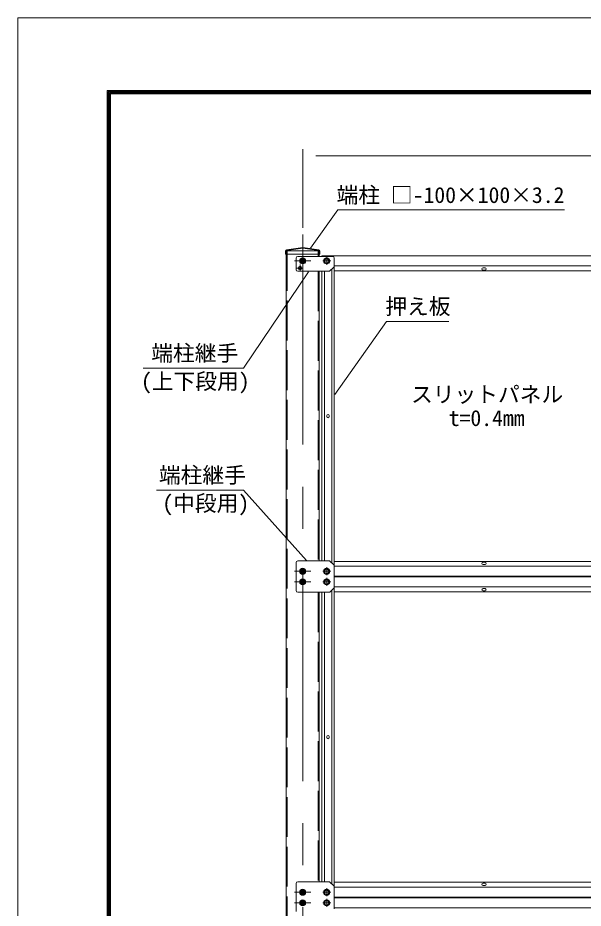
# Model space of a CAD drawing. Units: millimetres, scale not verified. Extents: x -4198 to 4202, y -2969 to 2971.
# Drawn here: x -4198 to -2492, y 281 to 2971 of the extents above; entities that cross this region are included whole.
import ezdxf
from ezdxf.enums import TextEntityAlignment as Align

# ---------------------------------------------------------------- set-up
doc = ezdxf.new("R2010")
doc.units = ezdxf.units.MM
doc.header["$LTSCALE"] = 20
doc.linetypes.add('DASHED', pattern=[7.5, 6, -1.5])
doc.linetypes.add('USER1', pattern=[50.8, 31.75, -6.35, 6.35, -6.35])
for name, color, linetype, lineweight in [('0-0_D-TTL', 2, 'Continuous', 18), ('0-4_D-BMK', 2, 'USER1', 13), ('0-6_D-STR1', 1, 'Continuous', 18), ('0-7_D-STR3', 3, 'Continuous', 13), ('0-8_D-STR-DIM', 7, 'Continuous', 9)]:
    doc.layers.add(name, color=color, linetype=linetype, lineweight=lineweight)
doc.layers.add('0-C_D-STR-TXT', color=7, linetype='Continuous')
doc.styles.add('ＭＳ ゴシック', font='')
doc.styles.get('ＭＳ ゴシック').set_extended_font_data('MS Gothic')

msp = doc.modelspace()

# ---------------------------------------------------------------- linework, layer by layer
at = {"layer": '0-0_D-TTL'}
for points in [[(-4198.28, 2970.65), (4201.72, 2970.65), (4201.72, -2969.35), (-4198.28, -2969.35)], [(-3928.28, 2750.65), (3931.72, 2750.65), (3931.72, -2749.35), (-3928.28, -2749.35)], [(-3925.78, 2748.15), (3929.22, 2748.15), (3929.22, -2746.85), (-3925.78, -2746.85)], [(-3923.28, 2745.65), (3926.72, 2745.65), (3926.72, -2744.35), (-3923.28, -2744.35)], [(-3920.78, 2743.15), (3924.22, 2743.15), (3924.22, -2741.85), (-3920.78, -2741.85)], [(-3918.28, 2740.65), (3921.72, 2740.65), (3921.72, -2739.35), (-3918.28, -2739.35)]]:
    msp.add_lwpolyline(points, close=True, dxfattribs=at)
at = {"layer": '0-4_D-BMK'}
for p, q in [((-3338.68, 2316.39), (-3338.68, -1215.11)), ((-3363.68, 2236.39), (-3313.68, 2236.39)), ((-3331.55, 2236.39), (-3345.8, 2236.39)), ((-3338.68, 2245.01), (-3338.68, 2227.76)), ((-3254.18, 2236.39), (-3278.18, 2236.39)), ((-3266.18, 2224.39), (-3266.18, 2248.39)), ((-3336.93, 2214.89), (-3356.43, 2214.89)), ((-3346.68, 2225.64), (-3346.68, 2206.14)), ((-3363.68, 1298.89), (-3313.68, 1298.89)), ((-3338.68, 1307.51), (-3338.68, 1290.26)), ((-3254.18, 1298.89), (-3278.18, 1298.89)), ((-3266.18, 1286.89), (-3266.18, 1310.89)), ((-3363.68, 1266.89), (-3313.68, 1266.89)), ((-3338.68, 1275.51), (-3338.68, 1258.26)), ((-3254.18, 1266.89), (-3278.18, 1266.89)), ((-3266.18, 1254.89), (-3266.18, 1278.89)), ((-3363.68, 329.39), (-3313.68, 329.39)), ((-3363.68, 329.39), (-3313.68, 329.39)), ((-3338.68, 338.01), (-3338.68, 320.76)), ((-3254.18, 329.39), (-3278.18, 329.39)), ((-3266.18, 317.39), (-3266.18, 341.39)), ((-3363.68, 297.39), (-3313.68, 297.39)), ((-3363.68, 297.39), (-3313.68, 297.39)), ((-3338.68, 306.01), (-3338.68, 288.76)), ((-3254.18, 297.39), (-3278.18, 297.39)), ((-3266.18, 285.39), (-3266.18, 309.39))]:
    msp.add_line(p, q, dxfattribs=at)
at = {"layer": '0-6_D-STR1'}
for p, q in [((-3390.68, 2266.59), (-3390.68, 2256.39)), ((-3387.91, 2269.76), (-3338.68, 2276.39)), ((-3338.68, 2276.39), (-3289.45, 2269.76)), ((-3286.68, 2266.59), (-3286.68, 2256.39)), ((-3390.68, 2256.39), (-3286.68, 2256.39)), ((-3388.68, 2256.39), (-3388.68, -1175.11)), ((-3288.68, 2256.39), (-3288.68, 2249.89)), ((-3281.18, 2251.39), (-1351.18, 2251.39)), ((-3281.18, 2251.39), (-3281.18, 2249.89)), ((-3243.68, 2221.39), (-1387.68, 2221.39)), ((-3243.18, 2206.39), (-2335.18, 2206.39)), ((-2794.18, 2215.89), (-2788.18, 2215.89)), ((-2794.18, 2208.89), (-2788.18, 2208.89)), ((-3288.68, 2204.89), (-3288.68, 1330.39)), ((-3243.18, 1328.89), (-2335.18, 1328.89)), ((-2794.18, 1326.39), (-2788.18, 1326.39)), ((-2794.18, 1319.39), (-2788.18, 1319.39)), ((-3242.68, 1313.89), (-1388.68, 1313.89)), ((-3243.68, 1281.89), (-1388.68, 1281.89)), ((-3242.68, 1283.89), (-1388.68, 1283.89)), ((-3243.68, 1251.89), (-1388.68, 1251.89)), ((-2794.18, 1246.39), (-2788.18, 1246.39)), ((-2794.18, 1239.39), (-2788.18, 1239.39)), ((-3288.68, 1235.39), (-3288.68, 360.89)), ((-3243.18, 1236.89), (-2335.18, 1236.89)), ((-3243.18, 359.39), (-2335.18, 359.39)), ((-2794.18, 356.89), (-2788.18, 356.89)), ((-2794.18, 349.89), (-2788.18, 349.89)), ((-3243.68, 344.39), (-1388.68, 344.39)), ((-3243.68, 314.39), (-1388.68, 314.39)), ((-3243.68, 312.39), (-1388.68, 312.39)), ((-3243.68, 282.39), (-1388.68, 282.39))]:
    msp.add_line(p, q, dxfattribs=at)
at = {"layer": '0-6_D-STR1', "linetype": 'DASHED'}
for p, q in [((-3389.08, 2256.39), (-3389.08, 2266.59)), ((-3385.48, 2266.39), (-3385.48, -1175.11)), ((-3291.88, 2266.39), (-3291.88, 2249.89)), ((-3288.28, 2266.59), (-3288.28, 2256.39)), ((-3291.88, 2204.89), (-3291.88, 1330.39)), ((-3291.88, 1235.39), (-3291.88, 360.89))]:
    msp.add_line(p, q, dxfattribs=at)
for points in [[(-3288.68, 2256.39), (-3288.68, 2266.39), (-3388.68, 2266.39), (-3388.68, 2256.39)], [(-3387.69, 2268.18), (-3338.68, 2274.77), (-3289.67, 2268.18)]]:
    msp.add_lwpolyline(points, dxfattribs=at)
for centre in [(-3338.68, 2236.39), (-3338.68, 1298.89), (-3338.68, 1266.89), (-3338.68, 329.39), (-3338.68, 297.39)]:
    msp.add_circle(centre, 6, dxfattribs=at)
at = {"layer": '0-6_D-STR1'}
for centre, radius, start, end in [((-3387.48, 2266.59), 3.2, 97.6668, 180), ((-3289.88, 2266.59), 3.2, 0, 82.3332), ((-2794.18, 2212.39), 3.5, 90, 270), ((-2788.18, 2212.39), 3.5, 270, 90), ((-2794.18, 1322.89), 3.5, 90, 270), ((-2788.18, 1322.89), 3.5, 270, 90), ((-2794.18, 1242.89), 3.5, 90, 270), ((-2788.18, 1242.89), 3.5, 270, 90), ((-2794.18, 353.39), 3.5, 90, 270), ((-2788.18, 353.39), 3.5, 270, 90)]:
    msp.add_arc(centre, radius, start, end, dxfattribs=at)
at = {"layer": '0-6_D-STR1', "linetype": 'DASHED'}
for centre, start, end in [((-3387.48, 2266.59), 97.6668, 180), ((-3289.88, 2266.59), 0, 82.3332)]:
    msp.add_arc(centre, 1.6, start, end, dxfattribs=at)
at = {"layer": '0-7_D-STR3'}
for p, q in [((-3358.68, 2244.89), (-3358.68, 2209.89)), ((-3353.68, 2249.89), (-3248.68, 2249.89)), ((-3266.18, 2243.89), (-3272.68, 2240.15)), ((-3272.68, 2240.15), (-3272.68, 2232.63)), ((-3266.18, 2228.89), (-3272.68, 2232.63)), ((-3266.18, 2243.89), (-3259.68, 2240.15)), ((-3266.18, 2228.89), (-3259.68, 2232.63)), ((-3259.68, 2240.15), (-3259.68, 2232.63)), ((-3243.68, 2244.89), (-3243.68, 2220.03)), ((-3348.53, 2215.31), (-3349.83, 2215.28)), ((-3349.83, 2215.28), (-3349.83, 2214.49)), ((-3348.53, 2214.47), (-3349.83, 2214.49)), ((-3347.07, 2218.04), (-3347.1, 2216.74)), ((-3347.07, 2211.74), (-3347.1, 2213.03)), ((-3347.07, 2218.04), (-3346.28, 2218.04)), ((-3346.28, 2218.04), (-3346.26, 2216.74)), ((-3344.83, 2214.47), (-3343.53, 2214.49)), ((-3256.24, 2206.22), (-3245.28, 2216.36)), ((-3251.18, 1325.28), (-3251.18, 2210.9)), ((-3243.76, 2219.14), (-3243.18, 2219.14)), ((-3243.18, 1316.14), (-3243.18, 2219.14)), ((-3259.64, 2204.89), (-3353.68, 2204.89)), ((-3281.18, 1330.39), (-3281.18, 2204.89)), ((-3273.18, 1330.39), (-3273.18, 2204.89)), ((-3265.68, 1766.14), (-3265.68, 1769.14)), ((-3258.68, 1769.14), (-3258.68, 1766.14)), ((-3358.68, 1240.39), (-3358.68, 1325.39)), ((-3353.68, 1330.39), (-3258.96, 1330.39)), ((-3257.1, 1329.85), (-3244.32, 1317.98)), ((-3266.18, 1306.39), (-3272.68, 1302.65)), ((-3272.68, 1302.65), (-3272.68, 1295.13)), ((-3266.18, 1291.39), (-3272.68, 1295.13)), ((-3266.18, 1306.39), (-3259.68, 1302.65)), ((-3266.18, 1291.39), (-3259.68, 1295.13)), ((-3259.68, 1302.65), (-3259.68, 1295.13)), ((-3243.68, 1316.52), (-3243.68, 1249.26)), ((-3243.68, 1316.14), (-3243.18, 1316.14)), ((-3266.18, 1274.39), (-3272.68, 1270.65)), ((-3272.68, 1270.65), (-3272.68, 1263.13)), ((-3266.18, 1274.39), (-3259.68, 1270.65)), ((-3259.68, 1270.65), (-3259.68, 1263.13)), ((-3266.18, 1259.39), (-3272.68, 1263.13)), ((-3266.18, 1259.39), (-3259.68, 1263.13)), ((-3244.32, 1247.79), (-3257.1, 1235.92)), ((-3251.18, 354.85), (-3251.18, 1241.42)), ((-3243.68, 1249.64), (-3243.18, 1249.64)), ((-3243.68, 1249.64), (-3243.18, 1249.64)), ((-3243.18, 346.64), (-3243.18, 1249.64)), ((-3258.46, 1235.39), (-3353.68, 1235.39)), ((-3281.18, 360.89), (-3281.18, 1235.39)), ((-3273.18, 360.89), (-3273.18, 1235.39)), ((-3265.68, 796.64), (-3265.68, 799.64)), ((-3258.68, 799.64), (-3258.68, 796.64)), ((-3358.68, 270.89), (-3358.68, 355.89)), ((-3353.68, 360.89), (-3258.96, 360.89)), ((-3257.1, 360.35), (-3244.32, 348.48)), ((-3266.18, 336.89), (-3272.68, 333.15)), ((-3272.68, 333.15), (-3272.68, 325.63)), ((-3266.18, 321.89), (-3272.68, 325.63)), ((-3266.18, 336.89), (-3259.68, 333.15)), ((-3266.18, 321.89), (-3259.68, 325.63)), ((-3259.68, 333.15), (-3259.68, 325.63)), ((-3243.68, 347.02), (-3243.68, 279.76)), ((-3243.68, 346.64), (-3243.18, 346.64)), ((-3266.18, 304.89), (-3272.68, 301.15)), ((-3272.68, 301.15), (-3272.68, 293.63)), ((-3266.18, 304.89), (-3259.68, 301.15)), ((-3259.68, 301.15), (-3259.68, 293.63)), ((-3266.18, 289.89), (-3272.68, 293.63)), ((-3266.18, 289.89), (-3259.68, 293.63))]:
    msp.add_line(p, q, dxfattribs=at)
at = {"layer": '0-7_D-STR3', "linetype": 'DASHED'}
for p, q in [((-3344.34, 2236.39), (-3338.68, 2242.04)), ((-3338.68, 2230.73), (-3344.34, 2236.39)), ((-3333.02, 2236.39), (-3338.68, 2242.04)), ((-3338.68, 2230.73), (-3333.02, 2236.39)), ((-3344.34, 1298.89), (-3338.68, 1304.54)), ((-3338.68, 1293.23), (-3344.34, 1298.89)), ((-3333.02, 1298.89), (-3338.68, 1304.54)), ((-3338.68, 1293.23), (-3333.02, 1298.89)), ((-3344.34, 1266.89), (-3338.68, 1272.54)), ((-3338.68, 1261.23), (-3344.34, 1266.89)), ((-3333.02, 1266.89), (-3338.68, 1272.54)), ((-3338.68, 1261.23), (-3333.02, 1266.89)), ((-3344.34, 329.39), (-3338.68, 335.04)), ((-3338.68, 323.73), (-3344.34, 329.39)), ((-3333.02, 329.39), (-3338.68, 335.04)), ((-3338.68, 323.73), (-3333.02, 329.39)), ((-3344.34, 297.39), (-3338.68, 303.04)), ((-3338.68, 291.73), (-3344.34, 297.39)), ((-3333.02, 297.39), (-3338.68, 303.04)), ((-3338.68, 291.73), (-3333.02, 297.39))]:
    msp.add_line(p, q, dxfattribs=at)
at = {"layer": '0-7_D-STR3'}
for points in [[(-3347.07, 2211.74), (-3346.28, 2211.74), (-3346.26, 2213.03)], [(-3344.83, 2215.31), (-3343.53, 2215.28), (-3343.53, 2214.49)]]:
    msp.add_lwpolyline(points, dxfattribs=at)
for centre, radius in [((-3338.68, 2236.39), 9), ((-3266.18, 2236.39), 9), ((-3266.18, 2236.39), 6.5), ((-3346.68, 2214.89), 5.25), ((-3338.68, 1298.89), 9), ((-3266.18, 1298.89), 9), ((-3266.18, 1298.89), 6.5), ((-3338.68, 1266.89), 9), ((-3266.18, 1266.89), 9), ((-3266.18, 1266.89), 6.5), ((-3338.68, 329.39), 9), ((-3266.18, 329.39), 9), ((-3266.18, 329.39), 6.5), ((-3338.68, 297.39), 9), ((-3266.18, 297.39), 9), ((-3266.18, 297.39), 6.5)]:
    msp.add_circle(centre, radius, dxfattribs=at)
at = {"layer": '0-7_D-STR3', "linetype": 'DASHED'}
for centre, radius in [((-3338.68, 2236.39), 4), ((-3338.68, 2236.39), 3.2), ((-3338.68, 1298.89), 4), ((-3338.68, 1298.89), 3.2), ((-3338.68, 1266.89), 4), ((-3338.68, 1266.89), 3.2), ((-3338.68, 329.39), 4), ((-3338.68, 329.39), 3.2), ((-3338.68, 297.39), 4), ((-3338.68, 297.39), 3.2)]:
    msp.add_circle(centre, radius, dxfattribs=at)
at = {"layer": '0-7_D-STR3'}
for centre, radius, start, end in [((-3353.68, 2244.89), 5, 90, 180), ((-3248.68, 2244.89), 5, 0, 90), ((-3353.68, 2209.89), 5, 180, 270), ((-3348.58, 2216.79), 1.49, 270, 0), ((-3348.58, 2212.98), 1.49, 0, 90), ((-3344.77, 2216.79), 1.49, 180, 270), ((-3344.77, 2212.98), 1.49, 90, 180), ((-3259.64, 2209.89), 5, 270, 312.78277), ((-3248.68, 2220.03), 5, 312.78277, 0), ((-3262.18, 1769.14), 3.5, 0, 180), ((-3262.18, 1766.14), 3.5, 180, 0), ((-3353.68, 1325.39), 5, 90, 180), ((-3258.95, 1326.93), 3.46, 57.70556, 90.24849), ((-3245.68, 1316.52), 2, 0, 47.12111), ((-3353.68, 1240.39), 5, 180, 270), ((-3245.68, 1249.26), 2, 312.87889, 0), ((-3258.46, 1237.39), 2, 270, 312.87889), ((-3262.18, 799.64), 3.5, 0, 180), ((-3262.18, 796.64), 3.5, 180, 0), ((-3353.68, 355.89), 5, 90, 180), ((-3258.95, 357.43), 3.46, 57.70556, 90.24849), ((-3245.68, 347.02), 2, 0, 47.12111)]:
    msp.add_arc(centre, radius, start, end, dxfattribs=at)
at = {"layer": '0-8_D-STR-DIM'}
for p, q in [((-3338.68, 2336.39), (-3338.68, 2573.45)), ((-1333.68, 2553.45), (-3298.68, 2553.45))]:
    msp.add_line(p, q, dxfattribs=at)
for points in [[(-2548.55, 2390.32), (-3232.48, 2390.32), (-3314.58, 2274.56)], [(-3819.93, 1912.78), (-3516.85, 1912.78), (-3320.87, 2203.23)], [(-2897.51, 2053.62), (-3085.58, 2053.62), (-3242.02, 1833.01)], [(-3779.93, 1544.38), (-3516.85, 1544.38), (-3327.04, 1331.88)]]:
    msp.add_lwpolyline(points, dxfattribs=at)

# ---------------------------------------------------------------- texts
at = {"layer": '0-C_D-STR-TXT', "style": 'ＭＳ ゴシック'}
for s, p in [('端柱 □-100×100×3.2', (-3236.28, 2396.92)), ('押え板', (-3089.38, 2060.47)), ('端柱継手', (-3795.5, 1919.38)), ('(上下段用)', (-3826.6, 1834.38)), ('スリットパネル', (-3011.63, 1794.85)), ('t=0.4mm', (-2897.93, 1723.2)), ('端柱継手', (-3772.5, 1550.98)), ('(中段用)', (-3762.31, 1465.98))]:
    msp.add_text(s, height=48.09, dxfattribs=at).set_placement(p, align=Align.BOTTOM_LEFT)

doc.saveas('drawing.dxf')
